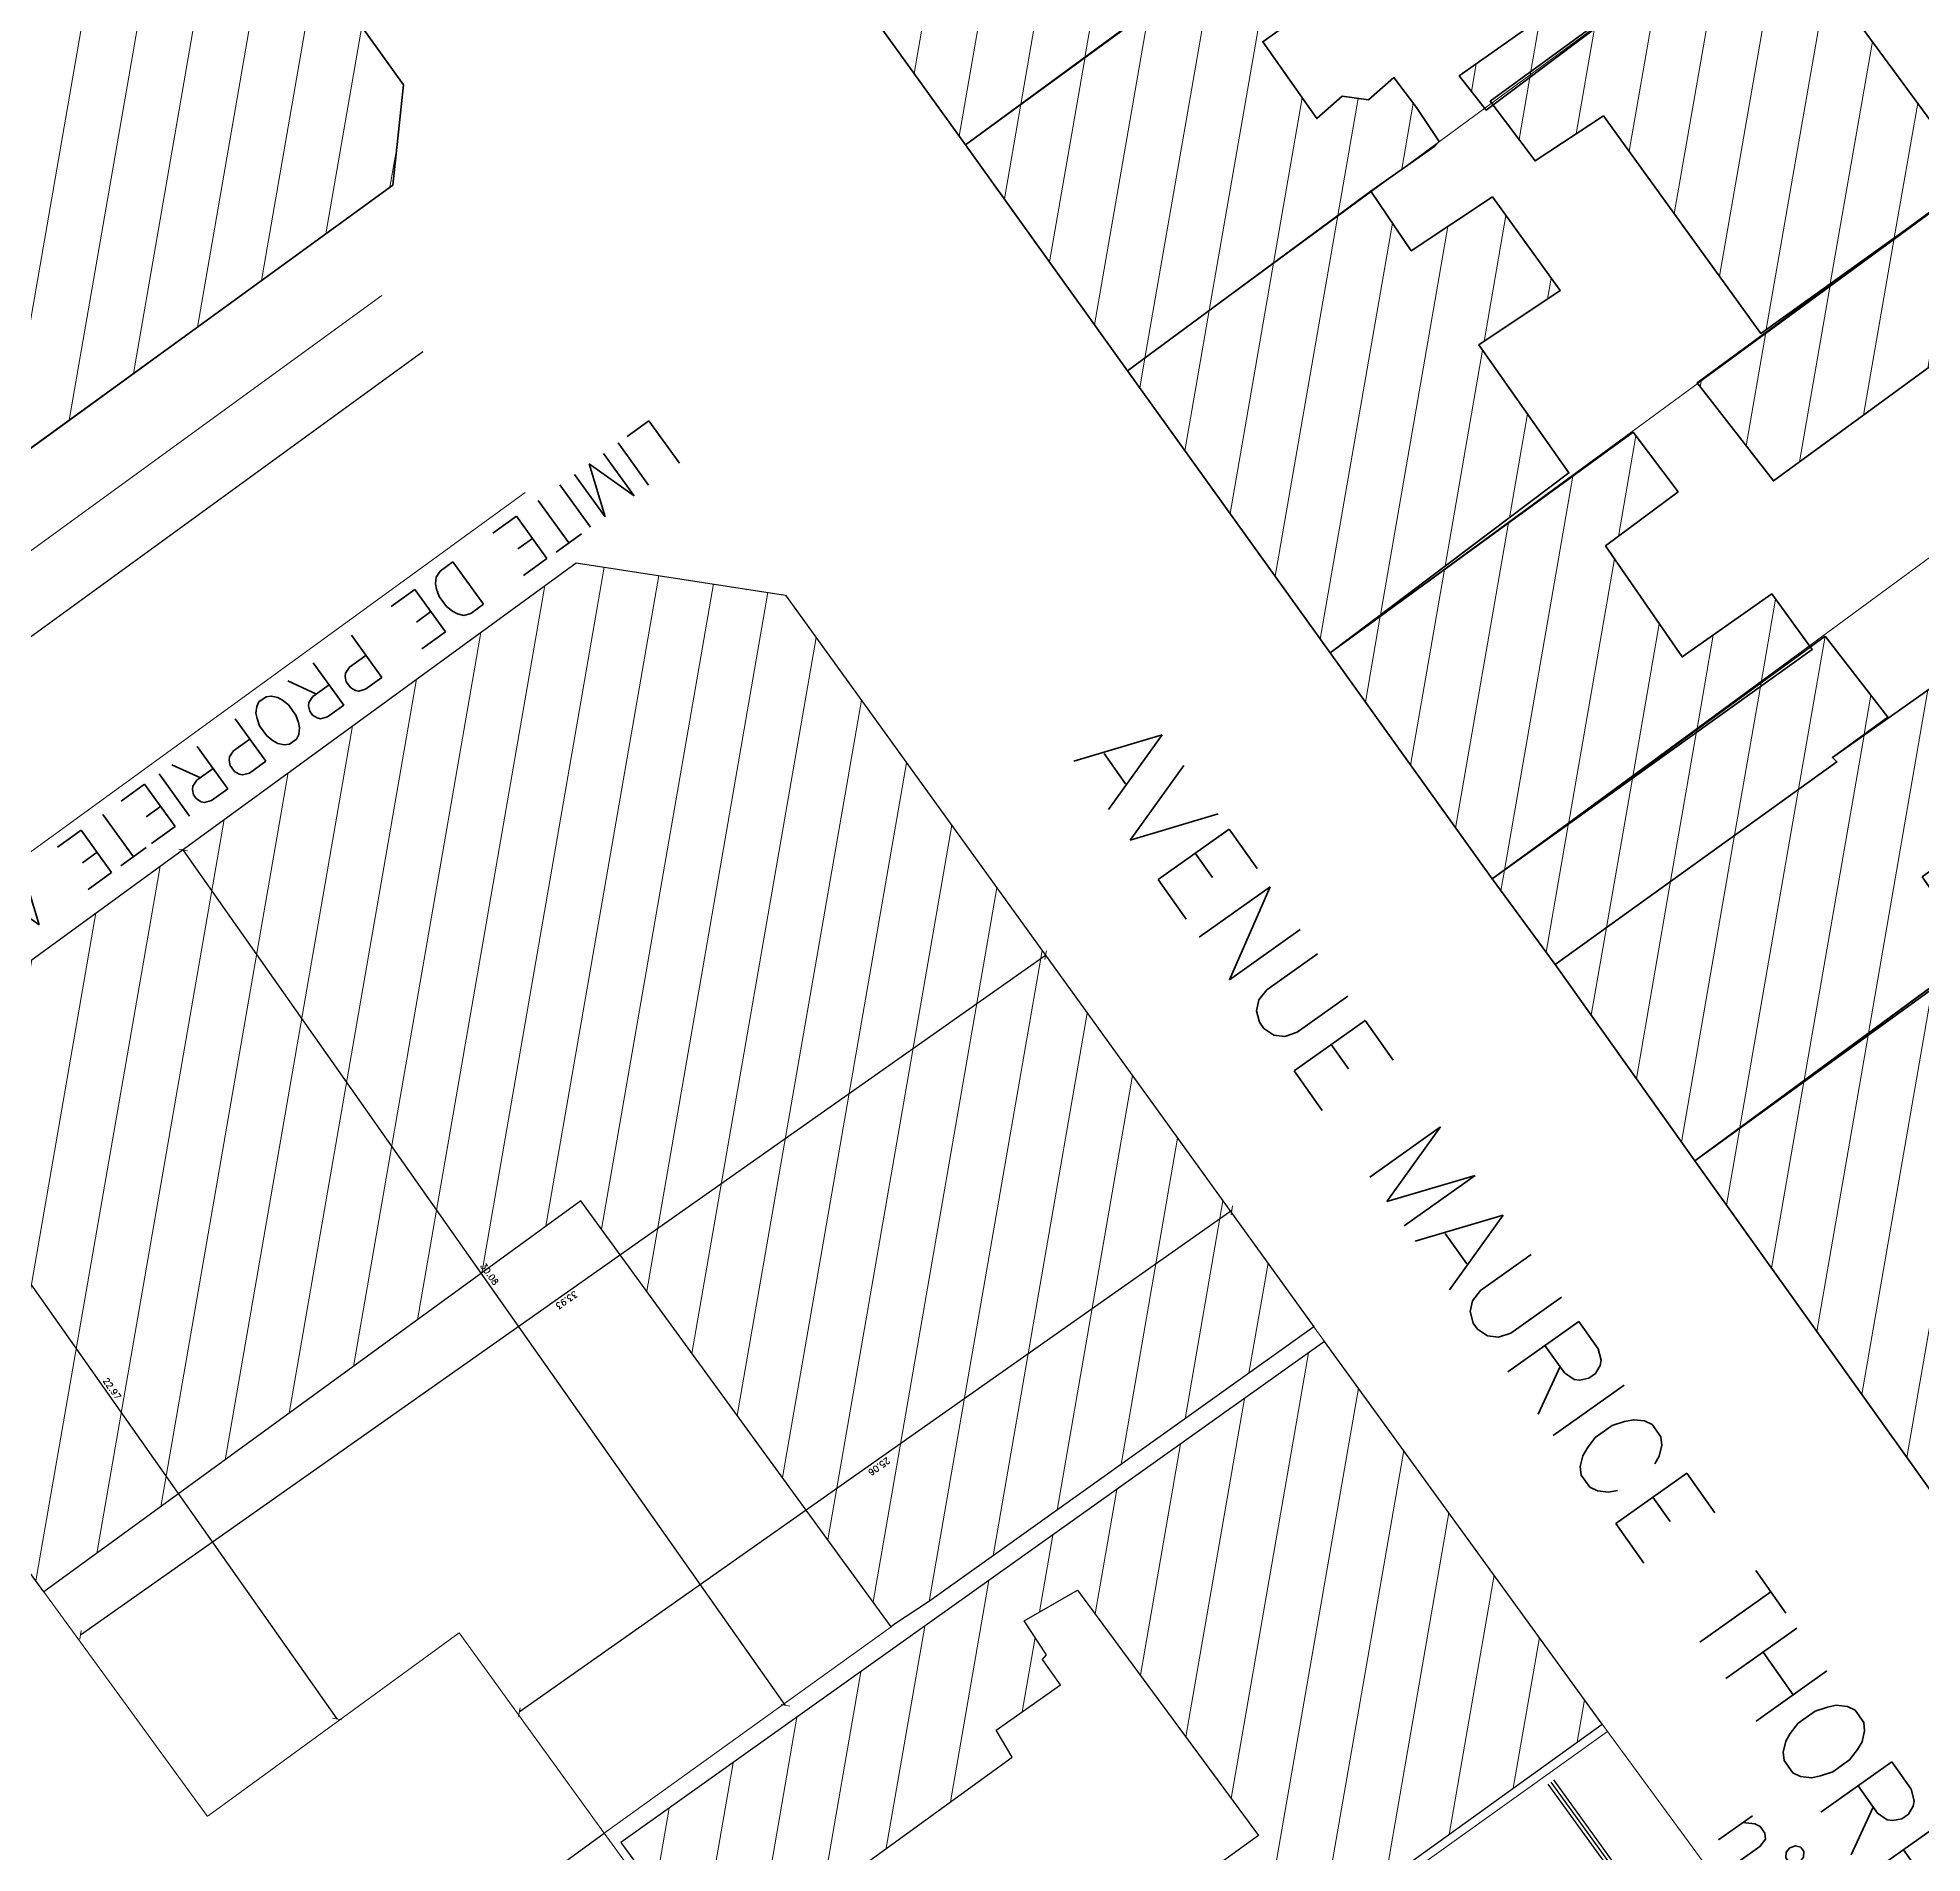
# Model space of a CAD drawing. Extents: x 1215 to 2028, y -6 to 499.
# Drawn here: x 1590.4 to 1644.6, y 276.4 to 328.6 of the extents above; entities that cross this region are included whole.
import ezdxf

# ---------------------------------------------------------------- set-up
doc = ezdxf.new("R2010")
doc.units = 0
doc.header["$PDMODE"] = 35
doc.layers.get('0').update_dxf_attribs({"linetype": 'CONTINUOUS'})
doc.layers.get('DEFPOINTS').update_dxf_attribs({"linetype": 'CONTINUOUS'})
for name, color, linetype, lineweight in [('Ar0-Cote', 1, 'CONTINUOUS', 5), ('Ar0-Texte2', 6, 'CONTINUOUS', 15), ('Ar1-Site', 6, 'CONTINUOUS', 18), ('Ar2-Coupe-Gras', 7, 'CONTINUOUS', 35)]:
    doc.layers.add(name, color=color, linetype=linetype, lineweight=lineweight)
doc.layers.add('LYTV_VUE', color=1, linetype='CONTINUOUS')
doc.styles.get("Standard").update_dxf_attribs({"font": 'romans.shx'})
doc.dimstyles.new('100E', dxfattribs={"dimtxt": 0.18, "dimasz": 0.18, "dimexe": 0.18, "dimexo": 0.0625, "dimgap": 0.09, "dimtad": 1, "dimzin": 0, "dimdsep": 46, "dimtxsty": 'Standard', "dimblk1": 'OBLIQUE', "dimblk2": 'OBLIQUE', "dimsah": 1, "dimcen": 0, "dimse1": 1, "dimse2": 1, "dimclrt": 256, "dimadec": 0, "dimazin": 0, "dimtfac": 1, "dimtofl": 0, "dimtmove": 0, "dimatfit": 3, "dimldrblk": 'OBLIQUE', "dimfxl": 1, "dimtolj": 1, "dimtzin": 0, "dimarcsym": 0})
pattern_1 = [(260.1565, (1590.8917, 222.358), (1.56413, -0.271394), [])]

# ---------------------------------------------------------------- blocks, each defined once
blk = doc.blocks.new('_OBLIQUE')
at = {"color": 0, "linetype": 'ByBlock'}
blk.add_line((-0.5, -0.5), (0.5, 0.5), dxfattribs=at)
blk = doc.blocks.new('*D10')
at = {"layer": 'Ar0-Cote', "color": 0, "lineweight": -2, "transparency": 16777216}
blk.add_line((1624.734, 294.908), (1604.248, 280.479), dxfattribs=at)
at = {"layer": 'DEFPOINTS', "color": 0, "transparency": 16777216}
for p in [(1627.092, 291.56), (1604.248, 280.479), (1606.693, 277.007)]:
    blk.add_point(p, dxfattribs=at)
at = {"layer": 'Ar0-Cote', "color": 0, "lineweight": -2, "transparency": 16777216, "xscale": 0.18, "yscale": 0.18, "zscale": 0.18}
for p, rotation in [((1624.734, 294.908), 35.15652550320367), ((1604.248, 280.479), 215.1565255032037)]:
    blk.add_blockref('_OBLIQUE', p, dxfattribs=dict(at, rotation=rotation))
at = {"layer": 'Ar0-Cote', "transparency": 16777216, "insert": (1614.595, 287.546), "char_height": 0.18, "attachment_point": 5, "rotation": 215.1565}
blk.add_mtext('\\A1;25.06', dxfattribs=at)
blk = doc.blocks.new('*D11')
at = {"layer": 'Ar1-Site', "color": 0, "lineweight": -2, "transparency": 16777216}
blk.add_line((1591.634, 282.705), (1619.379, 302.245), dxfattribs=at)
at = {"layer": 'DEFPOINTS', "color": 0, "transparency": 16777216}
for p in [(1619.379, 302.245), (1619.497, 302.077), (1595.3, 277.5)]:
    blk.add_point(p, dxfattribs=at)
at = {"layer": 'Ar1-Site', "color": 0, "lineweight": -2, "transparency": 16777216, "xscale": 0.18, "yscale": 0.18, "zscale": 0.18}
for p, rotation in [((1619.379, 302.245), 35.15652550320367), ((1591.634, 282.705), 215.1565255032037)]:
    blk.add_blockref('_OBLIQUE', p, dxfattribs=dict(at, rotation=rotation))
at = {"layer": 'Ar1-Site', "transparency": 16777216, "insert": (1605.61, 292.328), "char_height": 0.18, "attachment_point": 5, "rotation": 215.1565}
blk.add_mtext('\\A1;33.93', dxfattribs=at)
blk = doc.blocks.new('*D12')
at = {"layer": 'Ar0-Cote', "color": 0, "lineweight": -2, "transparency": 16777216}
blk.add_line((1611.904, 280.677), (1594.584, 305.269), dxfattribs=at)
at = {"layer": 'DEFPOINTS', "color": 0, "transparency": 16777216}
for p in [(1594.584, 305.269), (1593.847, 304.75), (1606.693, 277.007)]:
    blk.add_point(p, dxfattribs=at)
at = {"layer": 'Ar0-Cote', "color": 0, "lineweight": -2, "transparency": 16777216, "xscale": 0.18, "yscale": 0.18, "zscale": 0.18}
for p, rotation in [((1594.584, 305.269), 125.1565255032037), ((1611.904, 280.677), 305.1565255032037)]:
    blk.add_blockref('_OBLIQUE', p, dxfattribs=dict(at, rotation=rotation))
at = {"layer": 'Ar0-Cote', "transparency": 16777216, "insert": (1603.391, 293.077), "char_height": 0.18, "attachment_point": 5, "rotation": 305.1565}
blk.add_mtext('\\A1;30.08', dxfattribs=at)
blk = doc.blocks.new('*D13')
at = {"layer": 'Ar0-Cote', "color": 0, "lineweight": -2, "transparency": 16777216}
blk.add_line((1599.008, 280.287), (1585.78, 299.069), dxfattribs=at)
at = {"layer": 'DEFPOINTS', "color": 0, "transparency": 16777216}
for p in [(1593.847, 304.75), (1585.78, 299.069), (1602.52, 282.761)]:
    blk.add_point(p, dxfattribs=at)
at = {"layer": 'Ar0-Cote', "color": 0, "lineweight": -2, "transparency": 16777216, "xscale": 0.18, "yscale": 0.18, "zscale": 0.18}
for p, rotation in [((1585.78, 299.069), 125.1565255032037), ((1599.008, 280.287), 305.1565255032037)]:
    blk.add_blockref('_OBLIQUE', p, dxfattribs=dict(at, rotation=rotation))
at = {"layer": 'Ar0-Cote', "transparency": 16777216, "insert": (1592.541, 289.782), "char_height": 0.18, "attachment_point": 5, "rotation": 305.1565}
blk.add_mtext('\\A1;22.97', dxfattribs=at)

msp = doc.modelspace()

# ---------------------------------------------------------------- hatches: boundary and pattern name
at = {"layer": 'Ar1-Site'}
h = msp.add_hatch(dxfattribs=at)
h.set_pattern_fill('ANSI31', color=256, scale=0.5, style=0)
h.set_pattern_definition(pattern_1)
h.paths.add_polyline_path([(1560.101, 326.12), (1553.5, 335.324), (1558.538, 338.697), (1561.728, 341.025), (1564.052, 337.96), (1565.65, 338.999), (1566.814, 337.405), (1565.344, 336.244), (1565.731, 335.754), (1567.448, 337.046), (1564.199, 342.086), (1571.983, 345.528), (1574.183, 342.46), (1584.614, 349.965), (1600.919, 327.262), (1600.616, 324.382), (1574.973, 305.755), (1571.74, 310.171), (1584.012, 318.971), (1574.042, 333.088), (1565.206, 326.747), (1563.78, 328.835)])
h = msp.add_hatch(dxfattribs=at)
h.set_pattern_fill('ANSI31', color=256, scale=0.5, style=0)
h.set_pattern_definition(pattern_1)
h.paths.add_polyline_path([(1622.941, 340.802), (1621.131, 343.255), (1610.089, 335.235), (1617.076, 325.541), (1625.05, 331.361), (1624.407, 332.095), (1623.546, 331.574), (1618.89, 337.953)])
h = msp.add_hatch(dxfattribs=at)
h.set_pattern_fill('ANSI31', color=256, scale=0.5, style=0)
h.set_pattern_definition(pattern_1)
h.paths.add_polyline_path([(1632.699, 330.178), (1631.539, 331.648), (1630.761, 332.753), (1628.677, 331.202), (1627.26, 332.915), (1630.94, 335.63), (1635.475, 339.116), (1640.134, 332.612), (1632.041, 326.539), (1631.267, 327.519), (1633.476, 329.073)])
h = msp.add_hatch(dxfattribs=at)
h.set_pattern_fill('ANSI31', color=256, scale=0.5, style=0)
h.set_pattern_definition(pattern_1)
h.paths.add_polyline_path([(1617.076, 325.541), (1623.945, 330.584), (1624.067, 330.712), (1626.155, 332.138), (1626.158, 332.014), (1627.45, 330.297), (1626.47, 329.523), (1626.358, 329.021), (1625.621, 328.503), (1627.175, 326.293), (1627.909, 326.936), (1628.661, 326.83), (1629.394, 327.472), (1630.04, 326.614), (1630.689, 325.631), (1630.567, 325.503), (1628.726, 324.208), (1621.735, 319.037)])
h = msp.add_hatch(dxfattribs=at)
h.set_pattern_fill('ANSI31', color=256, scale=0.5, style=0)
h.set_pattern_definition(pattern_1)
h.paths.add_polyline_path([(1635.417, 326.373), (1639.945, 320.116), (1646.081, 324.516), (1640.134, 332.612), (1632.159, 326.792), (1633.451, 325.075)])
h = msp.add_hatch(dxfattribs=at)
h.set_pattern_fill('ANSI31', color=256, scale=0.5, style=0)
h.set_pattern_definition(pattern_1)
h.paths.add_polyline_path([(1649.87, 322.861), (1647.798, 325.808), (1638.107, 318.696), (1640.301, 315.877)])
h = msp.add_hatch(dxfattribs=at)
h.set_pattern_fill('ANSI31', color=256, scale=0.5, style=0)
h.set_pattern_definition(pattern_1)
h.paths.add_polyline_path([(1632.228, 324.045), (1634.169, 321.346), (1631.834, 319.789), (1634.424, 316.106), (1627.558, 310.938), (1621.735, 319.037), (1628.726, 324.208), (1629.893, 322.488)])
h = msp.add_hatch(dxfattribs=at)
h.set_pattern_fill('ANSI31', color=256, scale=0.5, style=0)
h.set_pattern_definition(pattern_1)
h.paths.add_polyline_path([(1637.561, 315.559), (1636.269, 317.276), (1627.558, 310.938), (1632.217, 304.434), (1641.421, 311.034), (1640.257, 312.629), (1637.679, 310.815), (1635.476, 314.008)])
h = msp.add_hatch(dxfattribs=at)
h.set_pattern_fill('ANSI31', color=256, scale=0.5, style=0)
h.set_pattern_definition(pattern_1)
h.paths.add_polyline_path([(1646.136, 302.282), (1644.582, 304.492), (1656.604, 313.286), (1654.273, 316.6), (1641.998, 307.925), (1642.126, 307.803), (1634.027, 301.98), (1638.04, 296.334)])
h = msp.add_hatch(dxfattribs=at)
h.set_pattern_fill('ANSI31', color=256, scale=0.5, style=0)
h.set_pattern_definition(pattern_1)
h.paths.add_polyline_path([(1627.092, 291.56), (1616.039, 283.67), (1615.034, 283.01), (1614.937, 282.94), (1606.017, 295.182), (1590.584, 283.938), (1581.81, 295.98), (1605.883, 313.52), (1611.901, 312.595)])
h = msp.add_hatch(dxfattribs=at)
h.set_pattern_fill('ANSI31', color=256, scale=0.5, style=0)
h.set_pattern_definition(pattern_1)
h.paths.add_polyline_path([(1641.786, 311.418), (1643.593, 309.089), (1641.998, 307.925), (1642.126, 307.803), (1634.027, 301.98), (1632.217, 304.434)])
h = msp.add_hatch(dxfattribs=at)
h.set_pattern_fill('ANSI31', color=256, scale=0.5, style=0)
h.set_pattern_definition(pattern_1)
h.paths.add_polyline_path([(1653.785, 296.102), (1651.578, 294.423), (1654.948, 289.511), (1656.175, 290.416), (1657.211, 288.943), (1655.981, 288.163), (1659.211, 283.871), (1651.112, 278.048), (1638.04, 296.334), (1648.592, 303.967), (1650.405, 301.389), (1647.952, 299.579), (1648.994, 297.857), (1651.326, 299.539)])
h = msp.add_hatch(dxfattribs=at)
h.set_pattern_fill('ANSI31', color=256, scale=0.5, style=0)
h.set_pattern_definition(pattern_1)
h.paths.add_polyline_path([(1620.299, 283.993), (1625.504, 276.938), (1615.592, 269.793), (1613.626, 272.406), (1611.496, 270.862), (1615.181, 265.592), (1635.382, 280.138), (1627.397, 291.139), (1607.17, 276.733), (1609.894, 273.013), (1618.419, 279.193), (1617.962, 279.97), (1619.803, 281.265), (1619.285, 282.001), (1619.407, 282.129), (1618.758, 283.113)])

# ---------------------------------------------------------------- linework, layer by layer
for p, q in [((1600.299, 321.206), (1497.728, 246.676)), ((1604.414, 315.543), (1501.843, 241.013)), ((1627.092, 291.56), (1627.397, 291.139)), ((1595.284, 277.488), (1590.584, 283.938)), ((1614.937, 282.94), (1606.693, 277.007)), ((1602.52, 282.761), (1595.3, 277.5)), ((1602.52, 282.761), (1606.693, 277.007)), ((1645.785, 265.966), (1635.382, 280.138)), ((1635.535, 279.928), (1615.146, 265.356)), ((1615.146, 265.356), (1606.693, 277.007))]:
    msp.add_line(p, q, dxfattribs=at)
at = {"layer": 'Ar1-Site', "flags": 128}
for points in [[(1617.076, 325.541), (1610.089, 335.235), (1642.844, 359.161), (1649.953, 349.595)], [(1584.614, 349.965), (1600.919, 327.262), (1600.616, 324.382), (1555.832, 291.912), (1537.97, 316.949), (1533.183, 323.575), (1526.71, 332.657), (1521.271, 340.391), (1535.382, 350.611), (1544.57, 357.836), (1558.538, 338.697), (1561.728, 341.025), (1571.983, 345.528), (1574.183, 342.46)], [(1621.735, 319.037), (1617.076, 325.541), (1649.953, 349.595), (1654.609, 343.215)], [(1627.558, 310.938), (1621.735, 319.037), (1654.609, 343.215), (1660.557, 335.119)], [(1632.217, 304.434), (1627.558, 310.938), (1660.557, 335.119), (1667.673, 340.293), (1672.329, 333.914)], [(1634.027, 301.98), (1632.217, 304.434), (1672.329, 333.914), (1678.015, 326.311), (1678.274, 325.943), (1658.158, 311.076), (1654.273, 316.6), (1641.998, 307.925), (1642.126, 307.803)], [(1638.04, 296.334), (1634.027, 301.98), (1642.126, 307.803), (1641.998, 307.925), (1654.273, 316.6), (1658.158, 311.076)], [(1656.317, 309.781), (1669.764, 291.504), (1669.274, 291.117), (1651.112, 278.048), (1638.04, 296.334), (1655.827, 309.394)]]:
    msp.add_lwpolyline(points, close=True, dxfattribs=at)
at = {"layer": 'Ar2-Coupe-Gras', "flags": 128}
for points in [[(1560.101, 326.12), (1553.5, 335.324), (1558.538, 338.697), (1561.728, 341.025), (1564.052, 337.96), (1565.65, 338.999), (1566.814, 337.405), (1565.344, 336.244), (1565.731, 335.754), (1567.448, 337.046), (1564.199, 342.086), (1571.983, 345.528), (1574.183, 342.46), (1584.614, 349.965), (1600.919, 327.262), (1600.616, 324.382), (1574.973, 305.755), (1571.74, 310.171), (1584.012, 318.971), (1574.042, 333.088), (1565.206, 326.747), (1563.78, 328.835)], [(1622.941, 340.802), (1621.131, 343.255), (1610.089, 335.235), (1617.076, 325.541), (1625.05, 331.361), (1624.407, 332.095), (1623.546, 331.574), (1618.89, 337.953)], [(1632.699, 330.178), (1631.539, 331.648), (1630.761, 332.753), (1628.677, 331.202), (1627.26, 332.915), (1630.94, 335.63), (1635.475, 339.116), (1640.134, 332.612), (1632.041, 326.539), (1631.267, 327.519), (1633.476, 329.073)], [(1617.076, 325.541), (1623.945, 330.584), (1624.067, 330.712), (1626.155, 332.138), (1626.158, 332.014), (1627.45, 330.297), (1626.47, 329.523), (1626.358, 329.021), (1625.621, 328.503), (1627.175, 326.293), (1627.909, 326.936), (1628.661, 326.83), (1629.394, 327.472), (1630.04, 326.614), (1630.689, 325.631), (1630.567, 325.503), (1628.726, 324.208), (1621.735, 319.037)], [(1635.417, 326.373), (1639.945, 320.116), (1646.081, 324.516), (1640.134, 332.612), (1632.159, 326.792), (1633.451, 325.075)], [(1649.87, 322.861), (1647.798, 325.808), (1638.107, 318.696), (1640.301, 315.877)], [(1632.228, 324.045), (1634.169, 321.346), (1631.834, 319.789), (1634.424, 316.106), (1627.558, 310.938), (1621.735, 319.037), (1628.726, 324.208), (1629.893, 322.488)], [(1637.561, 315.559), (1636.269, 317.276), (1627.558, 310.938), (1632.217, 304.434), (1641.421, 311.034), (1640.257, 312.629), (1637.679, 310.815), (1635.476, 314.008)], [(1646.136, 302.282), (1644.582, 304.492), (1656.604, 313.286), (1654.273, 316.6), (1641.998, 307.925), (1642.126, 307.803), (1634.027, 301.98), (1638.04, 296.334)], [(1641.786, 311.418), (1643.593, 309.089), (1641.998, 307.925), (1642.126, 307.803), (1634.027, 301.98), (1632.217, 304.434)], [(1653.785, 296.102), (1651.578, 294.423), (1654.948, 289.511), (1656.175, 290.416), (1657.211, 288.943), (1655.981, 288.163), (1659.211, 283.871), (1651.112, 278.048), (1638.04, 296.334), (1648.592, 303.967), (1650.405, 301.389), (1647.952, 299.579), (1648.994, 297.857), (1651.326, 299.539)]]:
    msp.add_lwpolyline(points, close=True, dxfattribs=at)
at = {"layer": 'Ar2-Coupe-Gras', "linetype": 'Continuous', "lineweight": -3, "flags": 128}
for points in [[(1627.092, 291.56), (1616.039, 283.67), (1615.034, 283.01), (1614.937, 282.94), (1606.017, 295.182), (1590.584, 283.938), (1581.81, 295.98), (1605.883, 313.52), (1611.901, 312.595)], [(1620.299, 283.993), (1625.504, 276.938), (1615.592, 269.793), (1613.626, 272.406), (1611.496, 270.862), (1615.181, 265.592), (1635.382, 280.138), (1627.397, 291.139), (1607.17, 276.733), (1609.894, 273.013), (1618.419, 279.193), (1617.962, 279.97), (1619.803, 281.265), (1619.285, 282.001), (1619.407, 282.129), (1618.758, 283.113)]]:
    msp.add_lwpolyline(points, close=True, dxfattribs=at)
at = {"layer": 'LYTV_VUE'}
msp.add_line((1601.475, 319.588), (1498.904, 245.058), dxfattribs=at)
at = {"layer": 'LYTV_VUE', "flags": 128}
for points in [[(1636.828, 274.609), (1633.99, 278.533)], [(1636.666, 274.492), (1633.828, 278.416)], [(1636.747, 274.551), (1633.909, 278.475)], [(1612.859, 261.495), (1614.348, 262.593), (1604.821, 275.64), (1606.693, 277.007)]]:
    msp.add_lwpolyline(points, dxfattribs=at)

# ---------------------------------------------------------------- texts
at = {"layer": 'Ar0-Texte2', "attachment_point": 5}
for s, insert, char_height, width, rotation in [('{LIMITE DE PROPRIETE ANTERIEURE}', (1594.723, 307.13), 1.5, 100, 215.7865), ('AVENUE MAURICE THOREZ', (1633.656, 291.037), 2.5, 50, 305.3972), ('{n°74bis}', (1641.848, 273.969), 1.8, 5, 305.3972)]:
    msp.add_mtext(s, dxfattribs=dict(at, insert=insert, char_height=char_height, width=width, rotation=rotation))

# ---------------------------------------------------------------- dimensions: what is measured, and where the dimension line sits
at = {"layer": 'Ar0-Cote'}
for base, p1, p2, angle, picture, middle in [((1594.584, 305.269), (1606.693, 277.007), (1593.847, 304.75), 305.1565, '*D12', (1603.391, 293.077)), ((1585.78, 299.069), (1602.52, 282.761), (1593.847, 304.75), 305.1565, '*D13', (1592.541, 289.782)), ((1604.248, 280.479), (1627.092, 291.56), (1606.693, 277.007), 215.1565, '*D10', (1614.595, 287.546))]:
    dim = msp.add_linear_dim(base=base, p1=p1, p2=p2, angle=angle, dimstyle='100E', dxfattribs=at)
    dim.commit()
    dim.dimension.update_dxf_attribs({"geometry": picture, "text_midpoint": middle})
at = {"layer": 'Ar1-Site'}
dim = msp.add_linear_dim(base=(1619.379, 302.245), p1=(1595.3, 277.5), p2=(1619.497, 302.077), angle=215.1565, dimstyle='100E', dxfattribs=at)
dim.commit()
dim.dimension.update_dxf_attribs({"geometry": '*D11', "text_midpoint": (1605.61, 292.328)})

doc.saveas('drawing.dxf')
